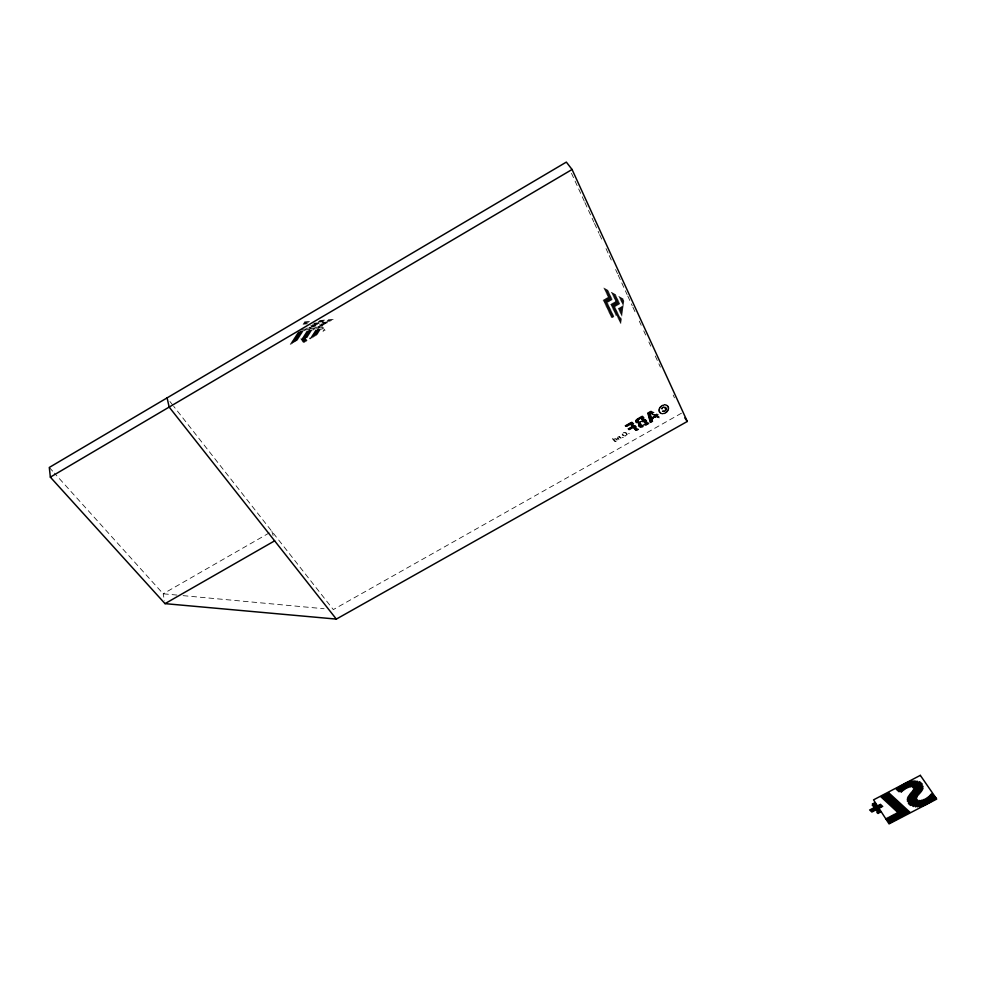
<?xml version="1.0" encoding="UTF-8"?>
<svg xmlns="http://www.w3.org/2000/svg" width="986" height="986" viewBox="0 0 986 986"><rect width="100%" height="100%" fill="white"/><g stroke="black" fill="none" stroke-linecap="round" stroke-linejoin="round"><path stroke-width="0.74" stroke-dasharray="4.93 3.7" d="M629.401 433.729L628.513 433.594M269.264 532.921L163.171 593.794L164.489 600.831M681.499 413.183L333.305 609.595L173.696 406.306M295.147 336.534L317.837 334.5M294.654 337.298L316.395 335.351M294.161 338.075L314.941 336.201M293.668 338.839L313.499 337.052M293.175 339.603L299.843 338.999M300.792 338.913L312.057 337.902M292.682 340.367L298.401 339.85M301.248 339.603L310.615 338.753M292.189 341.131L296.946 340.7M301.704 340.281L309.173 339.603M291.696 341.895L295.504 341.55M302.16 340.959L307.731 340.453M291.203 342.66L294.062 342.401M302.616 341.637L306.276 341.304M290.71 343.436L292.62 343.251M303.072 342.315L304.834 342.154M290.217 344.188L291.178 344.102M314.238 323.95L327.377 322.792M312.513 324.825L325.922 323.642M310.738 325.713L324.468 324.505M311.317 326.391L323.014 325.355M309.357 327.29L322.521 326.12M306.19 328.301L322.964 326.81M301.087 329.472L323.408 327.5M304.921 329.866L323.864 328.178M300.114 331.013L324.308 328.868M298.105 331.925L324.764 329.546M297.612 332.689L325.072 330.248M297.119 333.465L323.618 331.099M296.626 334.229L322.175 331.949M296.133 335.006L320.733 332.8M295.64 335.77L319.279 333.65M304.563 321.867L310.59 321.35M319.624 320.549L333.182 319.365M304.07 322.644L308.433 322.262M318.626 321.374L331.727 320.228M303.565 323.42L306.535 323.161M318.404 322.126L330.273 321.079M303.072 324.197L307.62 323.802M313.671 323.26L328.819 321.929M176.962 595.076L163.171 593.794L54.427 473.144M183.1 595.643L324.111 608.744M618.986 436.416L619.615 436.502M626.11 433.704L627.022 433.828M614.746 441.457L615.597 441.58M621.944 437.353L623.362 437.562M667.337 406.503L668.594 406.7M614.241 440.915L616.287 441.223M617.581 438.573L618.567 438.721M615.017 438.659L616.472 438.881M618.074 439.115L619.06 439.275M614.352 439.029L614.993 439.127M615.954 439.275L617.063 439.436M612.762 439.263L613.748 439.411M616.509 439.83L617.298 439.953M613.255 439.805L614.29 439.966M613.748 440.36L614.808 440.52M626.418 434.69L627.034 434.789M622.191 434.518L623.041 434.653M622.425 435.036L623.472 435.196M625.58 435.516L626.283 435.627M622.869 435.578L625.592 435.997M620.108 437.057L618.629 436.823M619.504 437.439L620.601 437.611M620.108 438.006L621.094 438.154M617.248 438.043L618.086 438.166M628.094 429.218L630.202 429.551M635.304 430.352L636.882 430.599M628.575 429.773L629.536 429.921M624.064 432.423L626.098 432.731M623.251 432.768L624.052 432.891M625.469 433.113L626.714 433.31M626.369 434.21L627.133 434.333M627.897 423.894L634.972 425.015M638.275 425.533L644.129 426.47M627.232 424.276L630.276 424.756M630.51 424.793L635.452 425.57M638.41 426.038L643.414 426.827M626.566 424.646L629.61 425.126M630.978 425.348L635.933 426.125M638.768 426.581L642.576 427.185M625.9 425.028L628.945 425.508M631.459 425.903L636.414 426.691M639.643 427.197L641.257 427.456M625.235 425.397L628.279 425.878M631.804 426.433L636.894 427.246M624.865 425.829L627.614 426.26M631.139 426.815L637.375 427.801M625.358 426.383L626.948 426.63M630.473 427.185L637.856 428.355M629.808 427.567L632.852 428.047M633.394 428.134L638.336 428.91M629.142 427.936L632.186 428.417M628.476 428.318L631.521 428.799M634.355 429.243L638.201 429.847M627.811 428.688L630.867 429.169M634.824 429.797L637.535 430.216M664.157 410.854L665.575 411.076M636.266 419.432L638.903 419.851M642.317 420.393L647.136 421.17M649.675 421.577L652.14 421.971M635.921 419.851L638.645 420.295M641.763 420.788L647.617 421.725M649.811 422.082L651.475 422.353M635.65 420.295L638.608 420.763M641.048 421.158L648.098 422.291M649.947 422.587L650.809 422.723M635.489 420.751L638.916 421.305M640.124 421.49L643.106 421.971M643.772 422.082L648.566 422.846M635.428 421.232L642.441 422.353M644.252 422.637L649.047 423.401M635.465 421.712L641.824 422.735M644.733 423.191L648.825 423.844M635.65 422.23L641.344 423.142M631.237 422.008L632.544 422.218M636.069 422.784L641.085 423.573M644.536 424.128L647.494 424.596M630.572 422.39L633.037 422.784M638.805 423.697L641.048 424.054M643.858 424.498L646.828 424.978M629.906 422.76L633.517 423.339M638.546 424.14L641.319 424.572M643.069 424.855L646.163 425.348M629.241 423.142L633.998 423.894M638.336 424.584L645.497 425.718M628.563 423.512L634.491 424.461M638.238 425.052L644.832 426.1M648.209 416.018L651.364 416.523M652.966 416.795L656.01 417.288M657.526 417.534L659.461 417.842M648.344 416.523L651.524 417.041M652.301 417.164L655.345 417.657M641.911 415.969L642.823 416.117M648.48 417.029L654.679 418.039M641.245 416.351L643.303 416.684M648.615 417.534L654.014 418.409M640.58 416.721L643.784 417.238M648.739 418.039L653.348 418.791M639.902 417.103L644.265 417.805M648.874 418.545L652.683 419.161M639.236 417.485L644.745 418.372M649.01 419.05L652.362 419.592M638.571 417.854L645.226 418.927M649.145 419.555L652.522 420.098M637.93 418.237L640.69 418.68M640.912 418.717L645.707 419.494M649.281 420.061L652.683 420.615M637.313 418.631L640.025 419.062M641.381 419.284L646.187 420.048M649.417 420.566L652.843 421.121M636.734 419.013L639.384 419.444M641.849 419.839L646.656 420.615M649.54 421.071L652.806 421.601M645.201 423.746L648.159 424.226M633.875 428.688L638.842 429.489M617.618 437.143L618.308 437.254M650.6 411.051L651.771 411.248M659.326 412.481L661.051 412.764M663.467 413.159L665.254 413.454M649.934 411.433L653.126 411.963M659.807 413.048L664.391 413.8M649.256 411.815L654.482 412.666M660.706 413.676L663.023 414.058M648.591 412.185L655.838 413.368M647.925 412.567L657.181 414.083M647.408 412.974L658.537 414.786M647.531 413.479L650.563 413.972M651.549 414.132L659.88 415.488M647.666 413.984L650.723 414.477M652.744 414.81L661.224 416.191M647.802 414.502L650.883 414.995M653.952 415.488L661.458 416.708M647.938 415.007L651.043 415.513M654.297 416.03L660.793 417.09M648.073 415.513L651.204 416.018M653.632 416.412L660.127 417.46M659.794 407.193L660.706 407.341M662.013 407.563L663.159 407.748M664.552 407.982L666.511 408.303M667.966 408.549L668.865 408.697M659.486 407.637L660.373 407.785M661.655 407.994L662.728 408.167M664.921 408.524L666.622 408.808M667.904 409.017L668.791 409.165M659.24 408.081L660.127 408.229M661.409 408.438L662.58 408.635M665.119 409.054L666.61 409.301M667.793 409.498L668.656 409.634M659.03 408.537L659.905 408.685M661.273 408.907L662.395 409.091M665.193 409.547L666.499 409.769M667.633 409.954L668.496 410.102M658.87 408.993L659.745 409.141M665.119 410.028L666.302 410.225M667.411 410.398L668.274 410.546M658.747 409.461L659.646 409.609M664.823 410.459L666.006 410.657M667.152 410.854L668.04 410.989M662.888 410.632L663.603 410.755M666.819 411.285L667.719 411.433M658.66 410.422L659.634 410.583M662.222 411.014L665.02 411.47M666.413 411.704L667.386 411.865M658.722 410.928L659.745 411.088M662.247 411.507L664.231 411.828M665.957 412.111L666.967 412.271M658.833 411.433L659.954 411.618M665.377 412.505L666.511 412.69M659.005 411.951L660.312 412.16M664.626 412.863L665.932 413.085M664.354 404.519L666.893 404.95M663.073 404.802L667.805 405.591M666.548 405.862L668.286 406.158M661.581 405.529L662.888 405.751M667.67 407.033L668.767 407.218M660.546 406.343L661.569 406.503M663.208 406.787L665.932 407.23M667.855 407.551L668.865 407.723M660.127 406.762L661.101 406.922M662.555 407.156L666.302 407.785M667.941 408.056L668.902 408.216M661.002 405.924L662.148 406.121M662.247 405.147L663.874 405.431M658.685 409.942L659.585 410.102M612.343 438.696L613.255 438.856M622.178 434.037L622.856 434.16M611.098 316.987L612.343 317.677M619.664 321.732L620.995 322.459M620.219 322.903L620.884 323.272M608.276 311.034L616.213 315.446M616.879 315.816L621.537 318.404M608.843 312.229L615.437 315.89M617.446 316.999L621.426 319.217M609.41 313.425L614.66 316.333M618 318.182L621.316 320.031M609.964 314.608L613.884 316.789M618.555 319.365L621.217 320.844M610.531 315.803L613.119 317.233M619.109 320.549L621.106 321.658M605.429 305.031L622.092 314.324M605.996 306.239L621.981 315.15M606.563 307.435L621.87 315.964M607.13 308.643L621.759 316.777M607.709 309.838L621.648 317.591M603.814 299.695L622.647 310.233M603.124 300.2L622.536 311.058M603.703 301.408L622.425 311.872M604.282 302.616L622.314 312.698M604.849 303.824L622.203 313.511M607.733 297.439L623.201 306.128M606.945 297.895L623.078 306.954M606.168 298.339L622.967 307.78M605.379 298.795L622.869 308.593M604.603 299.251L622.758 309.419M605.54 291.733L623.756 302.012M606.119 292.953L623.645 302.838M606.686 294.173L623.534 303.651M607.265 295.393L623.423 304.477M607.832 296.601L623.312 305.303M603.814 288.06L624.089 299.522M604.393 289.28L623.978 300.348M604.96 290.513L623.867 301.174M49.3 467.45L53.404 471.998M169.925 401.499L172.76 405.098M571.473 173.253L584.267 201.156M584.908 202.549L593.855 222.084M594.496 223.477L598.983 233.238M599.611 234.631L602.816 241.607M606.02 248.583L608.572 254.166M609.212 255.559L612.417 262.535M615.609 269.511L617.532 273.689M618.173 275.082L627.121 294.617M627.762 296.01L632.248 305.771M632.889 307.176L636.081 314.152M639.285 321.116L641.196 325.306M643.759 330.889L645.682 335.067M648.874 342.043L650.797 346.234M655.271 355.995L660.398 367.149M673.192 395.053L674.473 397.839M271.914 531.405L273.085 535.447"/><path stroke-width="1.48" d="M50.348 477.138L572.065 169.493L687.291 421.466L336.337 619.097L165.019 603.642L50.348 477.138L49.3 467.45L566.346 162.098L572.065 169.493M165.019 603.642L274.638 540.846M878.772 808.557L873.337 803.405M919.494 781.652L922.292 784.141M916.968 781.072L923.069 786.508M931.289 793.829L935.911 797.945M914.823 780.813L923.13 788.233M930.414 794.728L934.925 798.759M913.011 780.863L922.674 789.503M929.539 795.64L933.952 799.584M911.421 781.109L922.083 790.649M928.652 796.54L932.966 800.398M909.905 781.43L921.343 791.672M927.604 797.28L931.943 801.174M908.55 781.873L920.542 792.645M926.52 798.007L930.821 801.865M907.219 782.354L919.679 793.557M925.447 798.734L929.687 802.542M902.535 784.819L906.504 788.381M905.998 782.921L910.497 786.976M913.381 789.576L918.866 794.506M924.165 799.276L928.565 803.233M904.778 783.5L909.006 787.309M912.654 790.599L918.04 795.455M922.896 799.831L927.432 803.923M903.657 784.166L907.736 787.839M911.927 791.622L917.374 796.54M921.417 800.188L926.199 804.502M911.113 792.571L916.869 797.773M919.765 800.385L924.942 805.069M901.414 785.485L905.394 789.096M910.288 793.508L923.635 805.587M900.292 786.15L904.31 789.786M909.548 794.531L922.255 806.043M899.22 786.853L903.238 790.501M908.809 795.554L920.813 806.437M898.234 787.641L902.338 791.364M908.106 796.602L919.248 806.733M897.248 788.43L901.426 792.226M907.576 797.822L917.535 806.881M896.262 789.207L899.096 791.783M907.182 799.153L915.674 806.893M907.28 800.94L913.406 806.536M908.402 803.43L910.608 805.451M888.596 792.633L909.979 812.291M887.647 793.126L909.018 812.797M886.476 793.742L907.823 813.413M885.305 794.346L906.639 814.029M884.134 794.962L905.444 814.658M882.963 795.579L904.248 815.274M880.806 796.7L897.802 812.427M881.792 796.195L903.065 815.903M897.58 812.538L901.87 816.519M896.397 813.154L900.686 817.135M895.214 813.783L899.491 817.764M894.031 814.399L898.295 818.38M869.603 809.9L871.969 812.107M892.835 815.015L897.112 818.996M880.362 804.28L882.729 806.486M891.652 815.632L895.917 819.612M879.389 804.786L881.743 807.004M890.469 816.248L894.733 820.241M878.403 805.303L880.769 807.509M874.311 802.887L876.344 804.798M877.429 805.808L879.795 808.027M889.286 816.864L893.538 820.857M888.103 817.493L892.355 821.474M872.363 803.91L880.991 811.983M886.919 818.109L891.159 822.102M872.216 805.192L879.993 812.501M885.736 818.725L889.976 822.718M873.522 807.854L879.007 813.019M872.548 808.36L874.902 810.578M876.862 812.439L878.021 813.524M871.575 808.877L873.916 811.096M870.601 809.383L872.943 811.601M336.337 619.097L169.161 407.07L167.09 397.888M684.814 417.916L687.291 421.466M920.332 775.353L873.547 799.856L889.076 823.902L936.7 799.091L920.332 775.353"/></g></svg>
